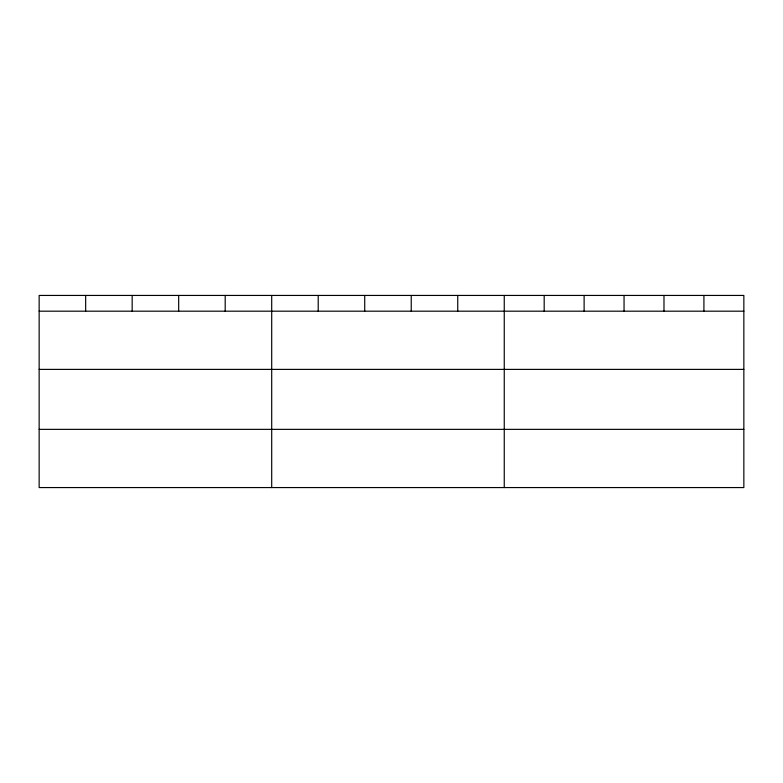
<?xml version="1.0" encoding="UTF-8"?>
<svg xmlns="http://www.w3.org/2000/svg" width="783" height="783" viewBox="0 0 783 783"><rect width="100%" height="100%" fill="white"/><g stroke="black" fill="none" stroke-linecap="round" stroke-linejoin="round"><path stroke-width="1.17" d="M743.85 311.184L743.85 487.564L39.15 487.564L39.15 295.436L743.85 295.436L743.85 311.184L39.15 311.184M39.15 369.39L743.85 369.39M39.15 429.358L743.85 429.358M703.917 295.436L703.917 311.184M663.984 295.436L663.984 311.184M624.051 295.436L624.051 311.184M584.118 295.436L584.118 311.184M544.185 295.436L544.185 311.184M504.252 295.436L504.252 487.564M457.742 295.436L457.742 311.184M411.232 295.436L411.232 311.184M364.721 295.436L364.721 311.184M318.211 295.436L318.211 311.184M271.701 295.436L271.701 487.564M225.191 295.436L225.191 311.184M178.681 295.436L178.681 311.184M132.17 295.436L132.17 311.184M85.66 295.436L85.66 311.184"/></g></svg>
